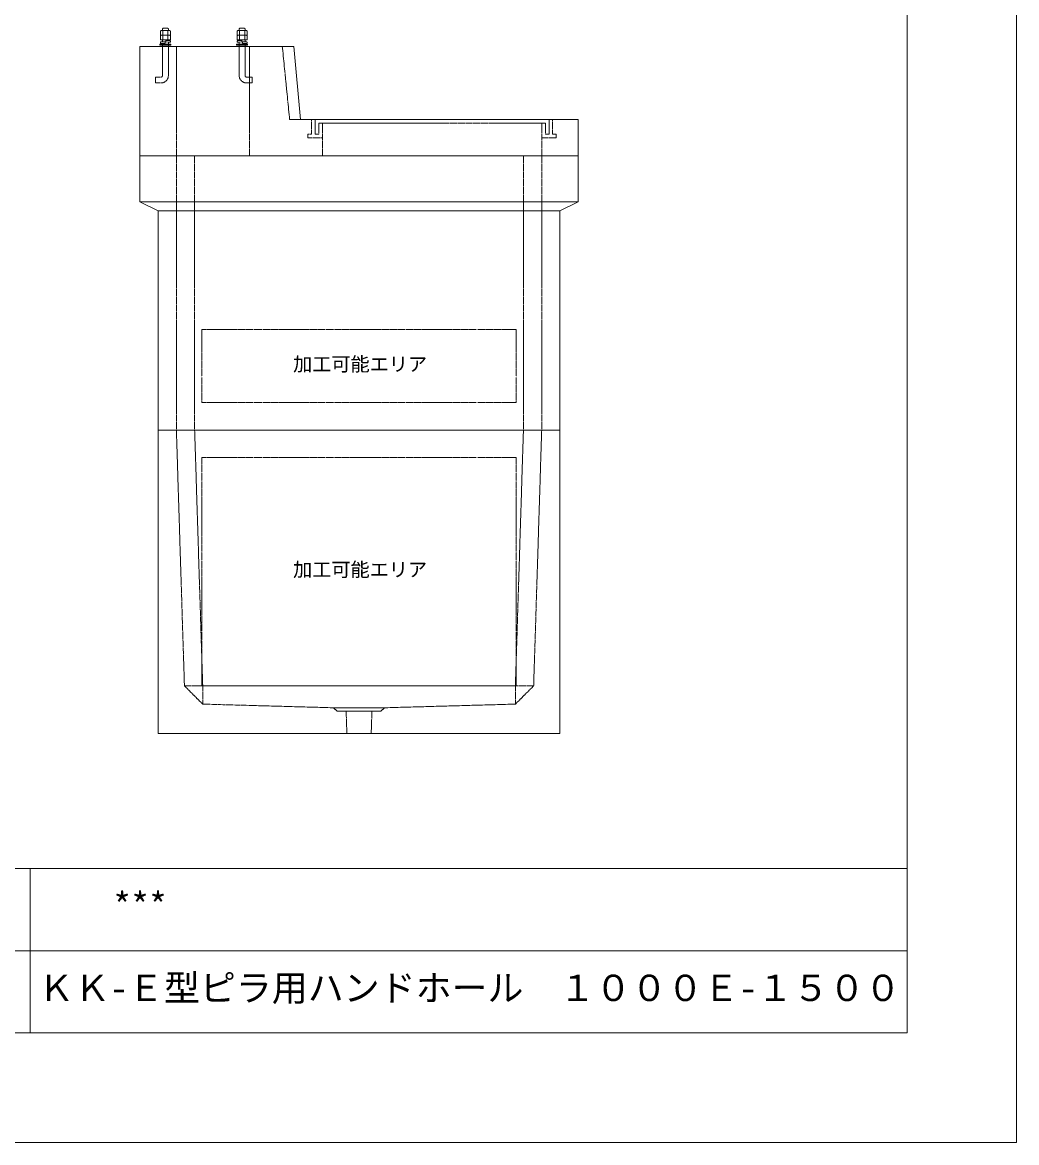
# Model space of a CAD drawing. Units: millimetres, scale not verified. Extents: x -4455 to 4455, y -3150 to 3150.
# Drawn here: x 1733 to 4455, y -3150 to -84 of the extents above; entities that cross this region are included whole.
import ezdxf
from ezdxf.enums import TextEntityAlignment as Align

# ---------------------------------------------------------------- set-up
doc = ezdxf.new("R2010")
doc.units = ezdxf.units.MM
doc.header["$LTSCALE"] = 20
doc.linetypes.add('LONG_DASHED1', pattern=[7, 6, -1])
doc.linetypes.add('LONG_DOUBLE_CHAIN', pattern=[21.8, 18, -1, 0.6, -0.6, 0.6, -1])
for name, color, linetype, lineweight in [('0-0_D-TTL', 7, 'Continuous', 9), ('0-1_Defpoints', 7, 'Continuous', 9), ('0-2_D-TTL-FRAM1', 134, 'Continuous', 9), ('0-3_D-TTL-TXT', 7, 'Continuous', 9), ('0-7_D-STR', 7, 'Continuous', 9), ('0-9_D-STR-STR2', 1, 'Continuous', 9), ('0-A_D-STR-STR4', 134, 'LONG_DASHED1', 9), ('0-C_D-STR-STR5', 1, 'LONG_DOUBLE_CHAIN', 9)]:
    doc.layers.add(name, color=color, linetype=linetype, lineweight=lineweight)
doc.styles.add('ＭＳ ゴシック', font='')
doc.styles.get('ＭＳ ゴシック').set_extended_font_data('MS Gothic')

# ---------------------------------------------------------------- blocks, each defined once
blk = doc.blocks.new('A$C4DE05FD1')
at = {"layer": '0-0_D-TTL', "color": 134}
for p in [(114800, 76000), (4000, 4000)]:
    blk.add_line(p, (114800, 4000), dxfattribs=at)
at = {"layer": '0-1_Defpoints', "color": 134}
for p in [(118800, 84000), (0, 0)]:
    blk.add_line(p, (118800, 0), dxfattribs=at)
at = {"layer": '0-2_D-TTL-FRAM1'}
for p, q in [((38800, 10000), (114800, 10000)), ((82800, 10000), (82800, 4000)), ((64800, 7000), (114800, 7000))]:
    blk.add_line(p, q, dxfattribs=at)
blk = doc.blocks.new('A$C7CE826D1')
at = {"layer": '0-7_D-STR'}
for p, q in [((-11000, 0), (11000, 0)), ((-11000, -16600), (-11000, 0)), ((11000, -16600), (11000, 0)), ((-11000, -16600), (11000, -16600))]:
    blk.add_line(p, q, dxfattribs=at)
at = {"layer": '0-7_D-STR', "linetype": 'LONG_DASHED1'}
for p, q in [((-10000, 0), (-9560, -14000)), ((-9000, 0), (-8560, -14000)), ((9000, 0), (8560, -14000)), ((10000, 0), (9560, -14000)), ((-8560, -15000), (-9560, -14000)), ((9560, -14000), (-9560, -14000)), ((-8560, -15000), (-8560, -14000)), ((8560, -15000), (9560, -14000)), ((8560, -15000), (8560, -14000)), ((-8560, -15000), (-1400, -15200)), ((-1200, -15380), (-1400, -15200)), ((1400, -15200), (-1400, -15200)), ((1200, -15380), (1400, -15200)), ((8560, -15000), (1400, -15200)), ((1200, -15380), (-1200, -15380)), ((-666, -16600), (-705, -15380)), ((666, -16600), (705, -15380))]:
    blk.add_line(p, q, dxfattribs=at)
at = {"layer": '0-C_D-STR-STR5'}
for p, q in [((8600, -1500), (-8600, -1500)), ((-8600, -1500), (-8600, -14000)), ((8600, -1500), (8600, -14000)), ((8600, -14000), (-8600, -14000))]:
    blk.add_line(p, q, dxfattribs=at)
blk = doc.blocks.new('A$C44C4220A')
at = {"layer": '0-9_D-STR-STR2'}
for p, q in [((-160, -40), (-120, 0)), ((-120, 0), (120, 0)), ((160, -40), (120, 0)), ((-277.1, -167.2), (-230, -140)), ((-277.1, -390), (-277.1, -167.2)), ((-277.1, -417.2), (-230, -390)), ((-277.1, -390), (277.1, -390)), ((-277.1, -640), (-277.1, -417.2)), ((-160, -140), (-160, -40)), ((-138.6, -640), (-138.6, -140)), ((138.6, -640), (138.6, -140)), ((160, -140), (160, -40)), ((277.1, -390), (277.1, -167.2)), ((277.1, -640), (277.1, -417.2)), ((-277.1, -640), (277.1, -640)), ((-270, -777.1), (-270, -817.1)), ((-252.7, -757.3), (-160, -744.8)), ((-250, -757.1), (-20, -744.3)), ((-250, -837.1), (-20, -824.3)), ((-160, -752.1), (-160, -640)), ((-160, -880.6), (-160, -832.1)), ((-160, -1000), (-160, -930.6)), ((-20, -744.3), (-20, -824.3)), ((20, -674.4), (248.9, -687.2)), ((20, -674.4), (20, -754.4)), ((20, -754.4), (248.9, -767.2)), ((160, -682.2), (160, -640)), ((160, -880.6), (160, -762.3)), ((160, -780), (248.9, -767.2)), ((160, -1000), (160, -930.6)), ((268.9, -706.8), (268.9, -747.2))]:
    blk.add_line(p, q, dxfattribs=at)
at = {"layer": '0-9_D-STR-STR2', "linetype": 'LONG_DASHED1'}
for p, q in [((-160, -1000), (-160, -2600)), ((160, -1000), (160, -2600)), ((-540, -2680), (-240, -2680))]:
    blk.add_line(p, q, dxfattribs=at)
at = {"layer": '0-9_D-STR-STR2'}
for points in [[(277.1, -167.2), (230, -140), (-230, -140)], [(277.1, -417.2), (230, -390), (-230, -390)]]:
    blk.add_lwpolyline(points, dxfattribs=at)
blk.add_lwpolyline([(-300, -880.6), (300, -880.6), (300, -930.6), (-300, -930.6)], close=True, dxfattribs=at)
at = {"layer": '0-9_D-STR-STR2', "linetype": 'LONG_DASHED1'}
blk.add_lwpolyline([(-540, -2680), (-540, -3000), (-240, -3000)], dxfattribs=at)
at = {"layer": '0-9_D-STR-STR2'}
for centre, start, end in [((-250, -777.1), 90, 180), ((-250, -817.1), 180, 270), ((248.9, -707.2), 0, 90), ((248.9, -747.2), 270, 0)]:
    blk.add_arc(centre, 20, start, end, dxfattribs=at)
at = {"layer": '0-9_D-STR-STR2', "linetype": 'LONG_DASHED1'}
for radius in [400, 80]:
    blk.add_arc((-240, -2600), radius, 270, 0, dxfattribs=at)
blk = doc.blocks.new('A$C1CB640C4')
at = {"layer": '0-7_D-STR'}
for p, q in [((3200, 2000), (3576.1, 6000)), ((3576.1, 6000), (12000, 6000)), ((12000, 0), (12000, 6000)), ((-12000, 2000), (3200, 2000)), ((-12000, 0), (-12000, 2000)), ((12000, 0), (-12000, 0))]:
    blk.add_line(p, q, dxfattribs=at)
at = {"layer": '0-7_D-STR', "linetype": 'LONG_DASHED1'}
for p, q in [((3800, 2000), (4200, 6000)), ((6000, 0), (6000, 6000)), ((10000, 0), (10000, 6000)), ((3200, 2000), (3800, 2000)), ((-10000, 0), (-10000, 1800)), ((2000, 1800), (2000, 0))]:
    blk.add_line(p, q, dxfattribs=at)
at = {"layer": '0-A_D-STR-STR4'}
for points in [[(-10600, 2000), (-10600, 1200), (-10800, 1200), (-10800, 1000), (-10000, 1000)], [(-10000, 1800), (-10200, 1800), (-10200, 1200), (-10400, 1200), (-10400, 2000)], [(2600, 2000), (2600, 1200), (2800, 1200), (2800, 1000), (2000, 1000)], [(2200, 1800), (2200, 1200), (2400, 1200), (2400, 2000)], [(-10000, 1800), (2000, 1800), (2200, 1800)]]:
    blk.add_lwpolyline(points, dxfattribs=at)
at = {"layer": '0-7_D-STR'}
blk.add_blockref('A$C44C4220A', (6400, 7000), dxfattribs=at)
at = {"layer": '0-7_D-STR', "xscale": -1}
blk.add_blockref('A$C44C4220A', (10600, 7000), dxfattribs=at)
blk = doc.blocks.new('A$C246aa248')
at = {"layer": '0-7_D-STR'}
for p, q in [((12000, 15000), (-12000, 15000)), ((-12000, 12500), (-12000, 15000)), ((12000, 12500), (12000, 15000)), ((-12000, 12500), (-11000, 12000)), ((-12000, 12500), (12000, 12500)), ((12000, 12500), (11000, 12000)), ((-11000, 0), (-11000, 12000)), ((11000, 12000), (-11000, 12000)), ((11000, 0), (11000, 12000)), ((11000, 0), (-11000, 0))]:
    blk.add_line(p, q, dxfattribs=at)
at = {"layer": '0-7_D-STR', "linetype": 'LONG_DASHED1'}
for p, q in [((-10000, 15000), (-10000, 0)), ((-9000, 15000), (-9000, 0)), ((9000, 15000), (9000, 0)), ((10000, 15000), (10000, 0))]:
    blk.add_line(p, q, dxfattribs=at)
at = {"layer": '0-C_D-STR-STR5'}
for p, q in [((8600, 5500), (8600, 1500)), ((8600, 1500), (-8600, 1500))]:
    blk.add_line(p, q, dxfattribs=at)
blk.add_lwpolyline([(8600, 5500), (-8600, 5500), (-8600, 1500)], dxfattribs=at)

msp = doc.modelspace()

# ---------------------------------------------------------------- block references
at = {"layer": '0-0_D-TTL', "xscale": 0.075, "yscale": 0.075}
msp.add_blockref('A$C4DE05FD1', (-4455, -3150), dxfattribs=at)
at = {"layer": '0-7_D-STR', "yscale": 0.05}
for name, p, xscale in [('A$C1CB640C4', (2655, -450), -0.05), ('A$C246aa248', (2655, -1200), 0.05), ('A$C7CE826D1', (2655, -1200), 0.05)]:
    msp.add_blockref(name, p, dxfattribs=dict(at, xscale=xscale))

# ---------------------------------------------------------------- texts
at = {"layer": '0-3_D-TTL-TXT', "style": 'ＭＳ ゴシック'}
for s, p in [('***', (1981.99, -2559.3)), ('ＫＫ-Ｅ型ピラ用ハンドホール\u3000１０００Ｅ-１５００', (1776.68, -2784.3))]:
    msp.add_text(s, height=72.14, dxfattribs=at).set_placement(p, align=Align.BOTTOM_LEFT)
at = {"layer": '0-C_D-STR-STR5', "style": 'ＭＳ ゴシック'}
for p in [(2474.52, -1050.25), (2474.52, -1612.47)]:
    msp.add_text('加工可能エリア', height=38.42, dxfattribs=at).set_placement(p, align=Align.BOTTOM_LEFT)

doc.saveas('drawing.dxf')
